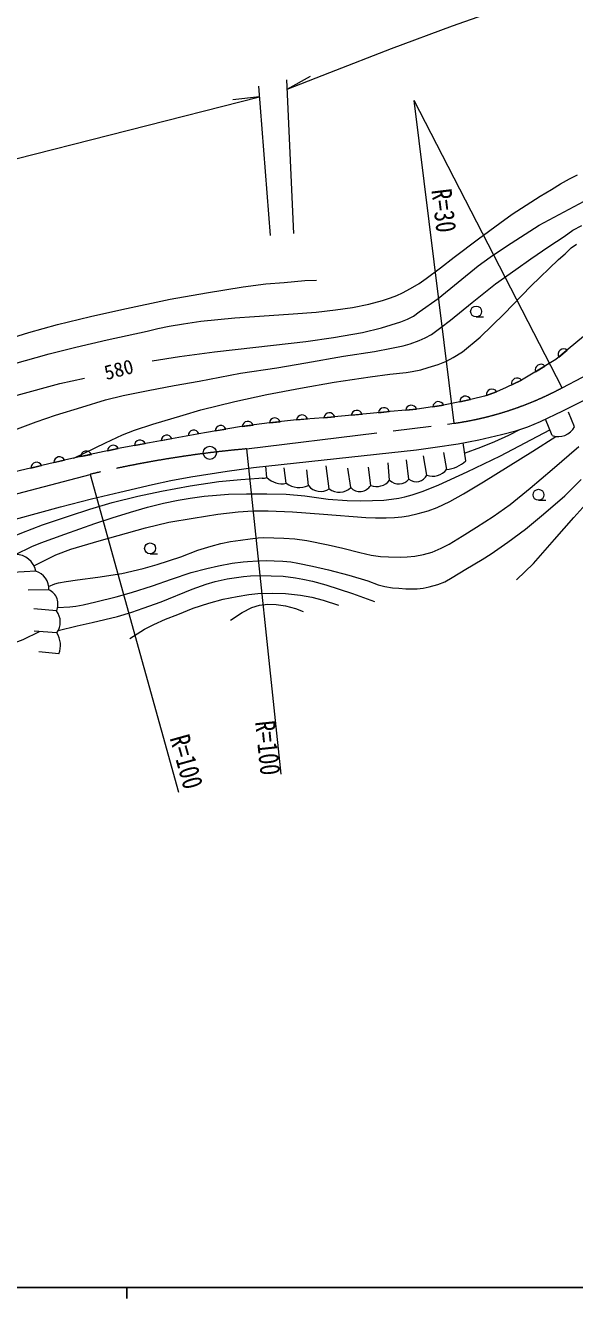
# Model space of a CAD drawing. Units: millimetres, scale not verified. Extents: x 40000 to 680000, y 20000 to 380000.
# Drawn here: x 158747 to 208873, y 204000 to 320147 of the extents above; entities that cross this region are included whole.
import ezdxf
from ezdxf.enums import TextEntityAlignment as Align

# ---------------------------------------------------------------- set-up
doc = ezdxf.new("R2010")
doc.units = ezdxf.units.MM
doc.header["$LTSCALE"] = 1000
doc.linetypes.add('CHAIN', pattern=[18.5, 12, -1.5, 3.5, -1.5])
for name, color, linetype, lineweight in [('M-BGD', 7, 'Continuous', 13), ('M-BMK', 2, 'CHAIN', 13), ('M-BMK-SRVR', 3, 'Continuous', 13), ('M-STR-HTXT', 7, 'Continuous', 13), ('M-TTL-BAND', 7, 'Continuous', 25)]:
    doc.layers.add(name, color=color, linetype=linetype, lineweight=lineweight)
doc.styles.add('ＭＳ ゴシック', font='')
doc.styles.get('ＭＳ ゴシック').set_extended_font_data('MS Gothic')

msp = doc.modelspace()

# ---------------------------------------------------------------- linework, layer by layer
at = {"layer": 'M-BGD'}
for p, q in [((199889, 293552), (200555, 293552)), ((207429, 289898), (208192, 290529)), ((205323, 288557), (206170, 289072)), ((203134, 287351), (204024, 287787)), ((198399, 285807), (199366, 286022)), ((200829, 286386), (201758, 286733)), ((188483, 284584), (189470, 284672)), ((190972, 284818), (191957, 284922)), ((193461, 285050), (194448, 285142)), ((195941, 285355), (196922, 285497)), ((208873, 283535), (208317, 284869)), ((178537, 283561), (179520, 283686)), ((181017, 283880), (182002, 283991)), ((183500, 284170), (184488, 284246)), ((185993, 284361), (186980, 284449)), ((206826, 282727), (206209, 284221)), ((171149, 282274), (172124, 282451)), ((176071, 283154), (177048, 283317)), ((166238, 281335), (167207, 281544)), ((168691, 281817), (169665, 282001)), ((197199, 279648), (196928, 281200)), ((198935, 280412), (198696, 282065)), ((159251, 279771), (160215, 280000)), ((161353, 280270), (162317, 280499)), ((163794, 280808), (164763, 281017)), ((180796, 278914), (180698, 279943)), ((186484, 277878), (186209, 279984)), ((191986, 278658), (191847, 280249)), ((193757, 278744), (193519, 280513)), ((195379, 279130), (195098, 280885)), ((182549, 278381), (182365, 279792)), ((184581, 278165), (184430, 279592)), ((188438, 277986), (188173, 279763)), ((190264, 278187), (190060, 279835)), ((205581, 276827), (206248, 276827)), ((170129, 271937), (170795, 271937)), ((159689, 270360), (157576, 270253)), ((160874, 268656), (159002, 268640)), ((161577, 266743), (159515, 266920)), ((161611, 264733), (159552, 264892)), ((161791, 262812), (159964, 262995))]:
    msp.add_line(p, q, dxfattribs=at)
for points in [[(157557, 289235), (160916, 290196), (163360, 290807), (166193, 291479), (169868, 292245), (170824, 292498), (171856, 292706), (173161, 292930), (174752, 293158), (176301, 293321), (177848, 293458), (179662, 293600), (180985, 293692), (183195, 293844), (185286, 293997), (187059, 294195), (188591, 294419), (190079, 294709), (191352, 295045), (192083, 295304), (192658, 295522), (193177, 295743), (193889, 296149), (194677, 296591), (195315, 297062), (196647, 298027), (197886, 298995), (200113, 300672), (202065, 302119), (203171, 302916), (204445, 303742), (205739, 304562), (206764, 305182), (207578, 305687), (208423, 306160), (209155, 306507)], [(170321, 289555), (172811, 289946), (175991, 290369), (179781, 290807), (184350, 291326), (186871, 291670), (189503, 292124), (191241, 292563), (193011, 293110), (193612, 293344), (194174, 293636), (194690, 294013), (196429, 295252), (200083, 298213), (201168, 299022), (202668, 299999), (205652, 301918), (211122, 304861)], [(155230, 282308), (159723, 283979), (161497, 284599), (163907, 285315), (166066, 285988), (167673, 286401), (169963, 286850), (172336, 287298), (174594, 287687), (178390, 288410), (181704, 288906), (184351, 289363), (187794, 289980), (190624, 290406), (192169, 290698), (193242, 290919), (193881, 291105), (194691, 291390), (195248, 291645), (195811, 291967), (196676, 292576), (197563, 293269), (199514, 294857), (201655, 296569), (203514, 297892), (204882, 298857), (206538, 299970), (207928, 300903), (208712, 301466), (209552, 301891)], [(163174, 280675), (166060, 282083), (167606, 282785), (168689, 283215), (170369, 283764), (173155, 284601), (174750, 285068), (177868, 285834), (180771, 286481), (183844, 287043), (186940, 287599), (190211, 288104), (192023, 288341), (193505, 288495), (194050, 288590), (194849, 288735), (195524, 288932), (196424, 289228), (197170, 289511), (197797, 289844), (198646, 290376), (200248, 291716), (202457, 293844), (204871, 296369), (207399, 298792), (208022, 299322), (208561, 299846), (209056, 300199)], [(155811, 291127), (159063, 292122), (161672, 292855), (164700, 293596), (167550, 294245), (171966, 295166), (175264, 295756), (178616, 296309), (180697, 296568), (182368, 296706), (184248, 296875), (185318, 296899)], [(211283, 293084), (208281, 290603), (207153, 289669), (205262, 288520), (204024, 287787), (202626, 287102), (201758, 286733), (200640, 286316), (199539, 286060), (198399, 285807), (196922, 285497), (195699, 285320), (194709, 285167), (193461, 285051), (192030, 284930), (190229, 284740), (185954, 284358), (183500, 284170), (181017, 283880), (178458, 283551), (175092, 282992), (170057, 282075), (167207, 281544), (163794, 280808), (162317, 280499), (157250, 279295)], [(158002, 286422), (161871, 287471), (164124, 287954)], [(155918, 274582), (161959, 276221), (164773, 276952), (167371, 277580), (170339, 278275), (172016, 278641), (173840, 278963), (177164, 279478), (179558, 279823), (187128, 280625), (194453, 281431), (196140, 281659), (198256, 281979), (200150, 282346), (202195, 282826), (203513, 283172), (204608, 283521), (205766, 284006), (207791, 284990), (211200, 286705)], [(157838, 271894), (159319, 272614), (160161, 272951), (162333, 273737), (165091, 274706), (166675, 275225), (168338, 275754), (169884, 276190), (171345, 276567), (172681, 276850), (173781, 277025), (175067, 277195), (176174, 277301), (177295, 277381), (178926, 277418), (180796, 277426), (182559, 277392), (184240, 277237), (186377, 276940), (188107, 276796), (189331, 276789), (190432, 276796), (191456, 276849), (192171, 276920), (192831, 277013), (193385, 277150), (194061, 277338), (195039, 277672), (196497, 278244), (199070, 279414), (202098, 280897), (206610, 283251)], [(159517, 270862), (161533, 271839), (162881, 272372), (165479, 273136), (169700, 274309), (171841, 274823), (174051, 275210), (176324, 275560), (178160, 275772), (179496, 275859), (180908, 275859), (183112, 275784), (185959, 275560), (189831, 275248), (190687, 275224), (191681, 275219), (192447, 275249), (193101, 275305), (193725, 275396), (194612, 275608), (195507, 275870), (196325, 276171), (197498, 276719), (198729, 277402), (200571, 278510), (205050, 281314), (207168, 282646)], [(198834, 281114), (200308, 281659), (201609, 282192), (202871, 282758), (203889, 283292)], [(160865, 268968), (161428, 269209), (161765, 269305), (162461, 269423), (163490, 269560), (165361, 269816), (167539, 270148), (169508, 270592), (170782, 270963), (172921, 271682), (174484, 272269), (175686, 272638), (176596, 272875), (177475, 273070), (178369, 273196), (179267, 273322), (179994, 273407), (180515, 273426), (181425, 273416), (182340, 273382), (183353, 273296), (184436, 273161), (186387, 272773), (187717, 272469), (189261, 272061), (190320, 271817), (191165, 271705), (191878, 271654), (192988, 271634), (193598, 271674), (194298, 271741), (195076, 271873), (195868, 272105), (196689, 272455), (197421, 272838), (198611, 273542), (199923, 274386), (201433, 275346), (202994, 276455), (204836, 277919), (206823, 279634), (209260, 281727)], [(156684, 273146), (158423, 273869), (160308, 274582), (162767, 275403), (164630, 276027), (166676, 276617), (169018, 277213), (171166, 277661), (173770, 278131), (176401, 278530), (178395, 278736), (180040, 278849), (180351, 278861)], [(161683, 267045), (162793, 267119), (163351, 267181), (164003, 267298), (165167, 267569), (167030, 268027), (168439, 268408), (170332, 269021), (172078, 269642), (173890, 270225), (175295, 270613), (176373, 270854), (177607, 271086), (178632, 271218), (179027, 271252), (179966, 271289), (180789, 271326), (181445, 271307), (182245, 271260), (182977, 271200), (183622, 271084), (184953, 270826), (186415, 270493), (188278, 269987), (190009, 269473), (190938, 269126), (191558, 268969), (192264, 268851), (192844, 268798), (193462, 268745), (194093, 268740), (194501, 268753), (195041, 268798), (195614, 268922), (196388, 269135), (197039, 269401), (197693, 269782), (198950, 270540), (200445, 271414), (201274, 271947), (202790, 272992), (204383, 274188), (206037, 275565), (207980, 277228), (209468, 278720)], [(203577, 269568), (205117, 271058), (207028, 273240), (208809, 275252), (210170, 276786)], [(161736, 264935), (163479, 265382), (164841, 265680), (167143, 266230), (168452, 266623), (169506, 266992), (171122, 267572), (173957, 268709), (175247, 269162), (176066, 269406), (177158, 269650), (178021, 269796), (178642, 269871), (179298, 269931), (180130, 269952), (181167, 269941), (182263, 269898), (183404, 269753), (184063, 269643), (184961, 269450), (186181, 269116), (188609, 268316), (190598, 267594)], [(168267, 264212), (169613, 265059), (170453, 265481), (171530, 265968), (172646, 266416), (174052, 266979), (175489, 267439), (176807, 267795), (178067, 268042), (179150, 268222), (179954, 268310), (181332, 268348), (182498, 268314), (183852, 268184), (184877, 267998), (185936, 267723), (187335, 267256)], [(177468, 265888), (178526, 266594), (179411, 267050), (180119, 267254), (180881, 267343), (181634, 267320), (182476, 267211), (183403, 266962), (184086, 266680)], [(151759, 262067), (153094, 262339), (153965, 262572), (155128, 262939), (156981, 263553), (158529, 264133), (160032, 264855)]]:
    msp.add_lwpolyline(points, dxfattribs=at)
for centre in [(199889, 294052), (205581, 277327), (170129, 272437)]:
    msp.add_circle(centre, 500, dxfattribs=at)
for centre, radius, start, end in [((207873, 290138), 505, 50.79623, 208.45442), ((205797, 288731), 505, 42.45117, 200.10936), ((201328, 286468), 505, 31.64176, 189.29995), ((203622, 287481), 505, 37.27998, 194.93817), ((196446, 285329), 505, 19.39785, 177.05604), ((198904, 285819), 505, 23.67077, 181.32896), ((184002, 284110), 505, 15.54165, 173.19984), ((186495, 284308), 505, 16.28051, 173.9387), ((188985, 284530), 505, 16.28051, 173.9387), ((191475, 284773), 505, 17.18997, 174.84816), ((193963, 284999), 505, 16.52408, 174.18227), ((176575, 283139), 505, 20.59491, 178.2531), ((179041, 283526), 505, 18.42047, 176.07866), ((181520, 283838), 505, 17.60466, 175.26285), ((207380, 284319), 1686, 250.8164, 332.28783), ((169196, 281813), 505, 21.88337, 179.54156), ((171654, 282266), 505, 21.49107, 179.14926), ((174113, 282714), 505, 21.49107, 179.14926), ((164299, 280817), 505, 23.33638, 180.99457), ((166743, 281344), 505, 23.33638, 180.99457), ((159756, 279790), 505, 24.53019, 182.18838), ((161858, 280289), 505, 24.53019, 182.18838), ((196957, 282551), 2914, 274.76418, 312.76513), ((180493, 279558), 712, 258.45677, 295.17764), ((182133, 280163), 1829, 223.04011, 283.16105), ((194415, 279581), 1064, 231.80453, 334.96739), ((195939, 280619), 1590, 249.37975, 322.37583), ((183757, 280077), 2082, 234.5389, 293.31312), ((185687, 279046), 1414, 218.52411, 304.3163), ((187398, 279074), 1505, 232.61259, 313.71877), ((189273, 278796), 1163, 224.10653, 328.43404), ((190812, 279567), 1485, 248.33288, 322.24975), ((192829, 279568), 1240, 227.1764, 318.41236), ((157834, 270006), 1888, 10.80754, 89.88505), ((159209, 268762), 1668, 356.36288, 73.29084), ((160305, 267362), 1414, 334.07051, 66.26655), ((160244, 265715), 1683, 324.29651, 37.65428), ((159848, 263598), 2096, 337.97724, 32.75795)]:
    msp.add_arc(centre, radius, start, end, dxfattribs=at)
at = {"layer": 'M-BMK'}
for p, q in [((207730, 287086), (215615, 291256)), ((178914, 281517), (197881, 283851)), ((118821, 267141), (164644, 279193))]:
    msp.add_line(p, q, dxfattribs=at)
for centre, radius, start, end in [((193585, 313542), 30000, 278.23354, 298.13322), ((187814, 181914), 100000, 95.10603, 103.39723)]:
    msp.add_arc(centre, radius, start, end, dxfattribs=at)
at = {"layer": 'M-BMK-SRVR'}
msp.add_circle((175582, 281163), 600, dxfattribs=at)
at = {"layer": 'M-STR-HTXT'}
for p, q in [((183245, 301180), (182597, 315197)), ((182637, 314325), (184781, 315522)), ((116609, 297528), (180127, 313633)), ((180127, 313633), (177686, 313366)), ((181116, 300995), (180052, 314595)), ((197881, 283851), (194241, 313291)), ((207730, 287086), (194241, 313291)), ((178914, 281517), (182052, 251855)), ((164644, 279193), (172710, 250185))]:
    msp.add_line(p, q, dxfattribs=at)
msp.add_lwpolyline([(182637, 314325), (186547, 315841), (192157, 318049), (197725, 320121), (202325, 321710), (208307, 323620), (212868, 325036), (216490, 326004), (220998, 327142), (226906, 328513), (231330, 329464), (237698, 330654), (243553, 331608), (246634, 332017), (252128, 332710), (260504, 333571), (266713, 333995), (273459, 334300)], dxfattribs=at)
at = {"layer": 'M-TTL-BAND'}
for p, q in [((40000, 205000), (579000, 205000)), ((168000, 205000), (168000, 204000))]:
    msp.add_line(p, q, dxfattribs=at)

# ---------------------------------------------------------------- texts
at = {"layer": 'M-BGD', "style": 'ＭＳ ゴシック'}
msp.add_text('580', height=1320, rotation=14.512, dxfattribs=at).set_placement((167263, 288763), align=Align.MIDDLE_CENTER)
at = {"layer": 'M-STR-HTXT', "style": 'ＭＳ ゴシック', "width": 0.8}
msp.add_text('R=30', height=1833, rotation=277.047, dxfattribs=at).set_placement((195259, 305061), align=Align.BOTTOM_LEFT)
msp.add_text('R=100', height=1833, rotation=276.038, dxfattribs=at).set_placement((182052, 251855), align=Align.TOP_RIGHT)
msp.add_text('R=100', height=1833, rotation=285.54, dxfattribs=at).set_placement((172710, 250185), align=Align.BOTTOM_RIGHT)

doc.saveas('drawing.dxf')
